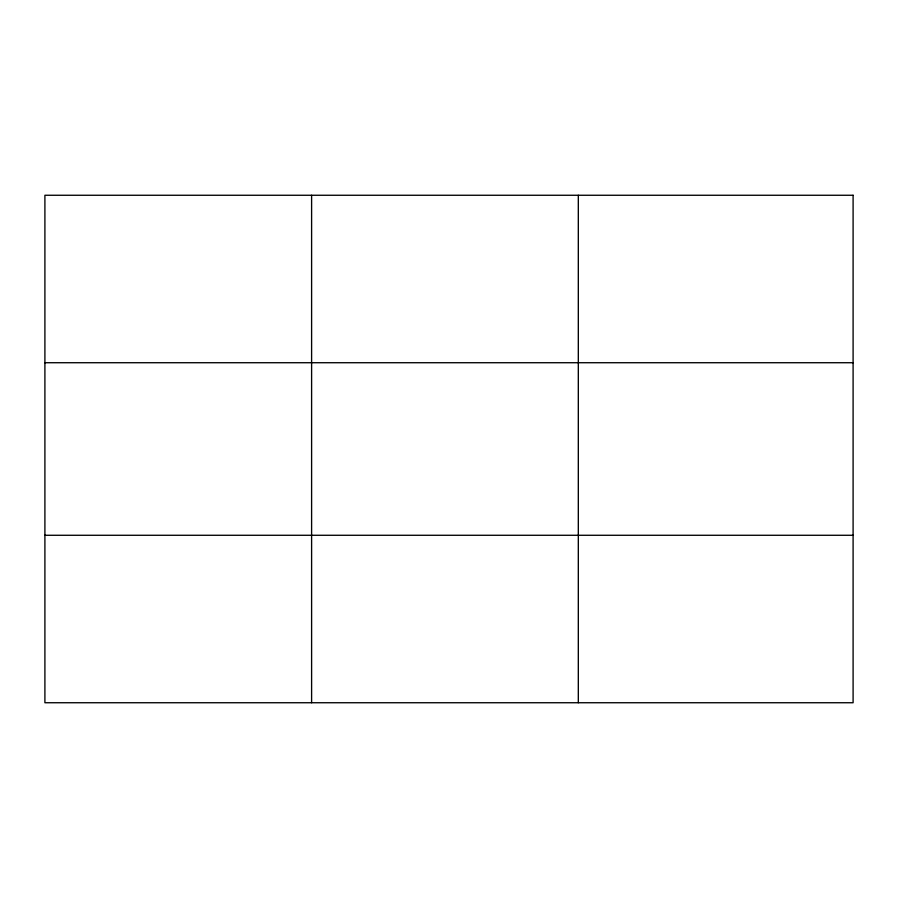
<?xml version="1.0" encoding="UTF-8"?>
<svg xmlns="http://www.w3.org/2000/svg" width="898" height="898" viewBox="0 0 898 898"><rect width="100%" height="100%" fill="white"/><g stroke="black" fill="none" stroke-linecap="round" stroke-linejoin="round"><path stroke-width="1.35" d="M311.606 195.259L311.606 702.741M578.312 195.259L578.312 702.741M44.9 362.725L853.1 362.725M44.9 535.275L853.1 535.275M853.1 195.259L853.1 702.741L44.9 702.741L44.9 195.259L853.1 195.259"/></g></svg>
